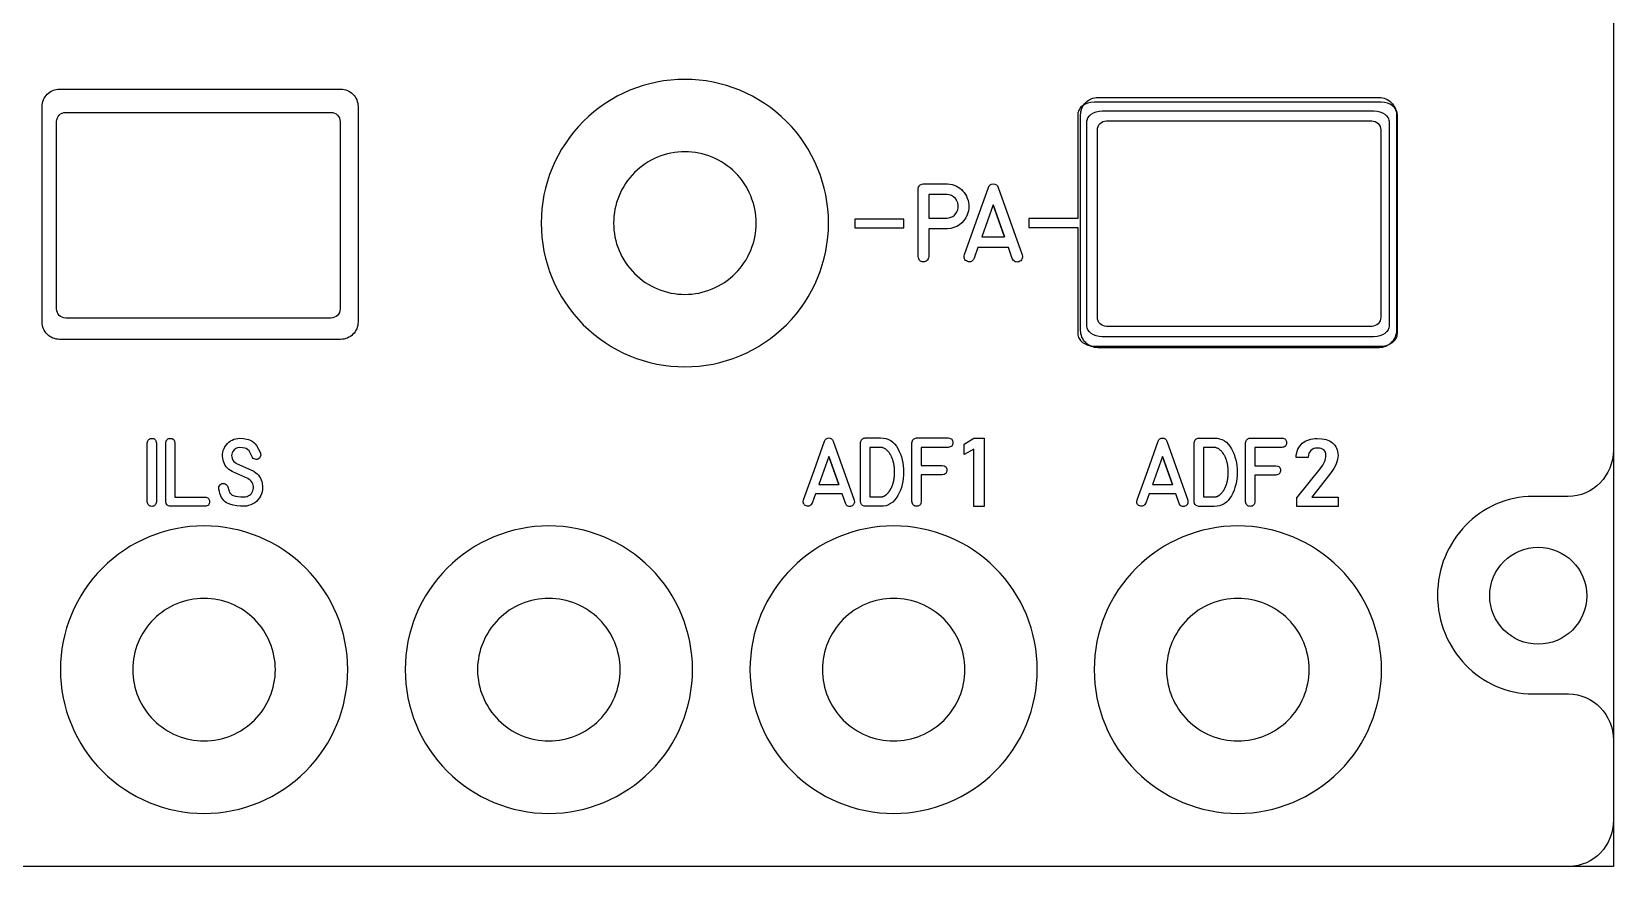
# Model space of a CAD drawing. Extents: x 686 to 831, y 82 to 686.
# Drawn here: x 749.6 to 830.8, y 600 to 642.8 of the extents above; entities that cross this region are included whole.
import ezdxf

# ---------------------------------------------------------------- set-up
doc = ezdxf.new("R2010")
doc.units = 0
for name, color, linetype in [('_BACKPANEL', 5, 'CONTINUOUS'), ('_ENGRAVING', 105, 'CONTINUOUS'), ('_TOPLAYER', 1, 'CONTINUOUS')]:
    doc.layers.add(name, color=color, linetype=linetype)

msp = doc.modelspace()

# ---------------------------------------------------------------- linework, layer by layer
at = {"layer": '_BACKPANEL'}
for points in [[(830.801, 627.771), (830.801, 609.668), (830.801, 599.969), (685.801, 599.969), (685.801, 609.668), (685.801, 628.151), (685.801, 646.01), (685.801, 661.352), (685.801, 671.051), (685.801, 680.75), (685.801, 685.6), (830.801, 685.6), (830.801, 680.75), (830.801, 671.051), (830.801, 661.352), (830.801, 646.959)], [(751.071, 639.836), (765.492, 639.836), (765.583, 639.831), (765.672, 639.818), (765.757, 639.796), (765.84, 639.766), (765.918, 639.728), (765.991, 639.683), (766.06, 639.632), (766.123, 639.574), (766.181, 639.511), (766.232, 639.442), (766.277, 639.369), (766.315, 639.291), (766.345, 639.209), (766.367, 639.123), (766.38, 639.034), (766.385, 638.943), (766.385, 627.892), (766.38, 627.801), (766.367, 627.712), (766.345, 627.627), (766.315, 627.545), (766.277, 627.466), (766.232, 627.393), (766.181, 627.324), (766.123, 627.261), (766.06, 627.203), (765.991, 627.152), (765.918, 627.107), (765.84, 627.069), (765.757, 627.039), (765.672, 627.017), (765.583, 627.004), (765.492, 626.999), (751.071, 626.999), (750.979, 627.004), (750.891, 627.017), (750.805, 627.039), (750.723, 627.069), (750.645, 627.107), (750.571, 627.152), (750.503, 627.203), (750.439, 627.261), (750.382, 627.324), (750.33, 627.393), (750.286, 627.466), (750.248, 627.545), (750.218, 627.627), (750.196, 627.712), (750.182, 627.801), (750.178, 627.892), (750.178, 638.943), (750.182, 639.034), (750.196, 639.123), (750.218, 639.209), (750.248, 639.291), (750.286, 639.369), (750.33, 639.442), (750.382, 639.511), (750.439, 639.574), (750.503, 639.632), (750.571, 639.683), (750.645, 639.728), (750.723, 639.766), (750.805, 639.796), (750.891, 639.818), (750.979, 639.831)], [(804.354, 639.407), (818.776, 639.407), (818.867, 639.402), (818.956, 639.389), (819.041, 639.367), (819.123, 639.337), (819.201, 639.299), (819.275, 639.254), (819.344, 639.203), (819.407, 639.145), (819.465, 639.082), (819.516, 639.013), (819.561, 638.939), (819.598, 638.861), (819.628, 638.779), (819.65, 638.694), (819.664, 638.605), (819.669, 638.514), (819.669, 627.463), (819.664, 627.372), (819.65, 627.283), (819.628, 627.197), (819.598, 627.115), (819.561, 627.037), (819.516, 626.964), (819.465, 626.895), (819.407, 626.832), (819.344, 626.774), (819.275, 626.722), (819.201, 626.678), (819.123, 626.64), (819.041, 626.61), (818.956, 626.588), (818.867, 626.575), (818.776, 626.57), (804.354, 626.57), (804.263, 626.575), (804.174, 626.588), (804.089, 626.61), (804.007, 626.64), (803.929, 626.678), (803.855, 626.722), (803.786, 626.774), (803.723, 626.832), (803.665, 626.895), (803.614, 626.964), (803.569, 627.037), (803.532, 627.115), (803.502, 627.197), (803.48, 627.283), (803.466, 627.372), (803.461, 627.463), (803.461, 638.514), (803.466, 638.605), (803.48, 638.694), (803.502, 638.779), (803.532, 638.861), (803.569, 638.939), (803.614, 639.013), (803.665, 639.082), (803.723, 639.145), (803.786, 639.203), (803.855, 639.254), (803.929, 639.299), (804.007, 639.337), (804.089, 639.367), (804.174, 639.389), (804.263, 639.402)], [(824.456, 613.852), (824.469, 614.106), (824.506, 614.353), (824.568, 614.592), (824.651, 614.82), (824.756, 615.038), (824.881, 615.243), (825.024, 615.434), (825.185, 615.611), (825.361, 615.772), (825.553, 615.915), (825.758, 616.039), (825.975, 616.144), (826.204, 616.228), (826.442, 616.289), (826.69, 616.327), (826.944, 616.34), (827.198, 616.327), (827.445, 616.289), (827.684, 616.228), (827.912, 616.144), (828.13, 616.039), (828.335, 615.915), (828.527, 615.772), (828.703, 615.611), (828.864, 615.434), (829.007, 615.243), (829.132, 615.038), (829.237, 614.82), (829.32, 614.592), (829.382, 614.353), (829.419, 614.106), (829.432, 613.852), (829.419, 613.597), (829.382, 613.35), (829.32, 613.112), (829.237, 612.883), (829.132, 612.666), (829.007, 612.46), (828.864, 612.269), (828.703, 612.092), (828.527, 611.932), (828.335, 611.788), (828.13, 611.664), (827.912, 611.559), (827.684, 611.475), (827.445, 611.414), (827.198, 611.376), (826.944, 611.363), (826.69, 611.376), (826.442, 611.414), (826.204, 611.475), (825.975, 611.559), (825.758, 611.664), (825.553, 611.788), (825.361, 611.932), (825.185, 612.092), (825.024, 612.269), (824.881, 612.46), (824.756, 612.666), (824.651, 612.883), (824.568, 613.112), (824.506, 613.35), (824.469, 613.597)]]:
    msp.add_lwpolyline(points, close=True, dxfattribs=at)
for points in [[(783.156, 636.623, 0.414214), (779.498, 632.965, 0.414214), (783.156, 629.307, 0.414214), (786.814, 632.965, 0.414214)], [(758.485, 613.716, 0.414214), (754.827, 610.058, 0.414214), (758.485, 606.4, 0.414214), (762.143, 610.058, 0.414214)], [(776.177, 613.716, 0.414214), (772.519, 610.058, 0.414214), (776.177, 606.4, 0.414214), (779.834, 610.058, 0.414214)], [(793.869, 613.716, 0.414214), (790.211, 610.058, 0.414214), (793.869, 606.4, 0.414214), (797.526, 610.058, 0.414214)], [(811.532, 613.716, 0.414214), (807.874, 610.058, 0.414214), (811.532, 606.4, 0.414214), (815.189, 610.058, 0.414214)]]:
    msp.add_lwpolyline(points, format="xyb", close=True, dxfattribs=at)
at = {"layer": '_ENGRAVING'}
msp.add_lwpolyline([(803.283, 633.193), (800.801, 633.193), (800.801, 632.745), (803.263, 632.745), (803.322, 632.745), (803.322, 632.676), (803.322, 627.294), (803.327, 627.228), (803.339, 627.165), (803.36, 627.104), (803.388, 627.046), (803.464, 626.938), (803.566, 626.844), (803.689, 626.767), (803.83, 626.708), (803.986, 626.672), (804.155, 626.659), (818.885, 626.659), (819.053, 626.672), (819.209, 626.708), (819.351, 626.767), (819.474, 626.844), (819.575, 626.938), (819.652, 627.046), (819.68, 627.104), (819.7, 627.165), (819.713, 627.228), (819.717, 627.294), (819.717, 638.532), (819.713, 638.597), (819.7, 638.66), (819.68, 638.721), (819.652, 638.779), (819.575, 638.887), (819.474, 638.981), (819.351, 639.058), (819.209, 639.117), (819.053, 639.154), (818.885, 639.166), (804.155, 639.166), (803.986, 639.154), (803.83, 639.117), (803.689, 639.058), (803.566, 638.981), (803.464, 638.887), (803.388, 638.779), (803.36, 638.721), (803.339, 638.66), (803.327, 638.597), (803.322, 638.532), (803.322, 633.233), (803.322, 633.193), (803.283, 633.193)], dxfattribs=at)
for points in [[(804.567, 638.719), (818.513, 638.719), (818.672, 638.707), (818.82, 638.673), (818.954, 638.619), (819.07, 638.547), (819.167, 638.46), (819.239, 638.36), (819.265, 638.306), (819.285, 638.25), (819.297, 638.191), (819.301, 638.131), (819.301, 627.716), (819.297, 627.656), (819.285, 627.598), (819.239, 627.487), (819.167, 627.387), (819.07, 627.3), (818.954, 627.228), (818.82, 627.174), (818.672, 627.14), (818.513, 627.128), (804.567, 627.128), (804.408, 627.14), (804.26, 627.174), (804.126, 627.228), (804.009, 627.3), (803.913, 627.387), (803.841, 627.487), (803.814, 627.541), (803.795, 627.598), (803.783, 627.656), (803.779, 627.716), (803.779, 638.131), (803.783, 638.191), (803.795, 638.25), (803.841, 638.36), (803.913, 638.46), (804.009, 638.547), (804.126, 638.619), (804.26, 638.673), (804.408, 638.707)], [(796.599, 634.974), (796.635, 634.974), (796.756, 634.96), (796.871, 634.937), (796.982, 634.904), (797.088, 634.861), (797.184, 634.809), (797.272, 634.751), (797.353, 634.684), (797.427, 634.61), (797.493, 634.528), (797.553, 634.439), (797.605, 634.342), (797.65, 634.237), (797.686, 634.129), (797.711, 634.022), (797.727, 633.915), (797.731, 633.809), (797.726, 633.703), (797.709, 633.599), (797.683, 633.495), (797.646, 633.391), (797.57, 633.237), (797.477, 633.1), (797.368, 632.981), (797.243, 632.88), (797.105, 632.798), (796.958, 632.736), (796.801, 632.695), (796.635, 632.674), (796.599, 632.672), (795.667, 632.672), (795.667, 631.248), (795.655, 631.183), (795.637, 631.127), (795.613, 631.08), (795.582, 631.041), (795.544, 631.011), (795.501, 630.99), (795.451, 630.977), (795.395, 630.972), (795.338, 630.977), (795.289, 630.99), (795.245, 631.011), (795.208, 631.041), (795.178, 631.08), (795.153, 631.127), (795.136, 631.183), (795.124, 631.248), (795.124, 634.7), (795.135, 634.758), (795.151, 634.808), (795.173, 634.852), (795.202, 634.89), (795.237, 634.921), (795.277, 634.945), (795.324, 634.963), (795.377, 634.974), (795.395, 634.974)], [(797.501, 631.349), (798.115, 633.072), (798.732, 634.794), (798.771, 634.872), (798.826, 634.928), (798.897, 634.962), (798.983, 634.974), (799.069, 634.963), (799.14, 634.93), (799.196, 634.873), (799.236, 634.794), (800.465, 631.34), (800.475, 631.274), (800.477, 631.214), (800.469, 631.16), (800.453, 631.113), (800.428, 631.072), (800.394, 631.036), (800.352, 631.007), (800.3, 630.984), (800.246, 630.969), (800.195, 630.964), (800.148, 630.97), (800.103, 630.985), (800.062, 631.011), (800.024, 631.046), (799.989, 631.092), (799.957, 631.148), (799.76, 631.707), (798.197, 631.707), (798.005, 631.162), (797.973, 631.105), (797.937, 631.059), (797.898, 631.024), (797.856, 630.998), (797.811, 630.983), (797.763, 630.979), (797.711, 630.985), (797.656, 631.001), (797.604, 631.025), (797.561, 631.054), (797.528, 631.09), (797.504, 631.13), (797.489, 631.177), (797.484, 631.229), (797.488, 631.286)], [(796.599, 634.423), (795.667, 634.423), (795.667, 633.225), (796.599, 633.225), (796.705, 633.234), (796.805, 633.262), (796.898, 633.309), (796.985, 633.374), (797.061, 633.453), (797.118, 633.541), (797.159, 633.638), (797.182, 633.745), (797.186, 633.876), (797.164, 633.998), (797.115, 634.113), (797.04, 634.219), (796.946, 634.308), (796.842, 634.372), (796.726, 634.41)], [(791.878, 632.719), (794.384, 632.719), (794.384, 633.166), (791.878, 633.166)], [(799.564, 632.256), (798.981, 633.897), (798.394, 632.256)], [(798.981, 633.897), (799.564, 632.256)], [(756.044, 618.674), (756.015, 618.569), (755.993, 618.528), (755.966, 618.495), (755.934, 618.469), (755.896, 618.45), (755.854, 618.439), (755.806, 618.435), (755.758, 618.439), (755.716, 618.451), (755.678, 618.469), (755.646, 618.495), (755.619, 618.529), (755.598, 618.57), (755.57, 618.674), (755.57, 621.683), (755.598, 621.788), (755.619, 621.829), (755.646, 621.863), (755.678, 621.889), (755.716, 621.908), (755.758, 621.92), (755.806, 621.923), (755.854, 621.92), (755.896, 621.909), (755.934, 621.89), (755.966, 621.864), (755.993, 621.83), (756.015, 621.788), (756.044, 621.683)], [(756.755, 618.438), (756.707, 618.445), (756.663, 618.458), (756.626, 618.477), (756.593, 618.504), (756.566, 618.537), (756.545, 618.576), (756.518, 618.674), (756.518, 621.683), (756.547, 621.79), (756.569, 621.831), (756.597, 621.865), (756.63, 621.892), (756.668, 621.91), (756.713, 621.921), (756.762, 621.923), (756.811, 621.919), (756.854, 621.907), (756.892, 621.888), (756.923, 621.861), (756.949, 621.827), (756.968, 621.786), (756.989, 621.683), (756.989, 618.913), (758.53, 618.914), (758.586, 618.905), (758.634, 618.889), (758.675, 618.867), (758.708, 618.84), (758.733, 618.806), (758.751, 618.767), (758.762, 618.721), (758.765, 618.67), (758.761, 618.619), (758.749, 618.574), (758.731, 618.536), (758.705, 618.504), (758.672, 618.478), (758.631, 618.458), (758.584, 618.445), (758.529, 618.438)], [(760.92, 620.294), (760.947, 620.282), (760.977, 620.267), (761.004, 620.252), (761.03, 620.236), (761.057, 620.219), (761.136, 620.161), (761.207, 620.098), (761.27, 620.03), (761.325, 619.956), (761.372, 619.876), (761.411, 619.792), (761.443, 619.702), (761.466, 619.607), (761.485, 619.452), (761.48, 619.292), (761.46, 619.179), (761.426, 619.069), (761.38, 618.965), (761.32, 618.864), (761.249, 618.771), (761.17, 618.69), (761.083, 618.62), (760.987, 618.56), (760.878, 618.51), (760.768, 618.474), (760.655, 618.452), (760.541, 618.445), (760.35, 618.451), (760.162, 618.47), (759.98, 618.502), (759.801, 618.546), (759.716, 618.577), (759.638, 618.618), (759.565, 618.67), (759.499, 618.732), (759.44, 618.805), (759.386, 618.889), (759.339, 618.983), (759.299, 619.088), (759.269, 619.204), (759.245, 619.323), (759.24, 619.382), (759.247, 619.438), (759.269, 619.49), (759.304, 619.539), (759.349, 619.578), (759.399, 619.603), (759.454, 619.614), (759.514, 619.61), (759.575, 619.59), (759.626, 619.555), (759.667, 619.506), (759.698, 619.443), (759.703, 619.428), (759.75, 619.262), (759.813, 619.133), (759.85, 619.083), (759.89, 619.042), (759.934, 619.01), (759.982, 618.987), (760.092, 618.957), (760.221, 618.936), (760.37, 618.924), (760.538, 618.923), (760.616, 618.928), (760.689, 618.942), (760.754, 618.967), (760.814, 619.001), (760.867, 619.045), (760.913, 619.099), (760.953, 619.163), (760.987, 619.236), (761.008, 619.306), (761.018, 619.378), (761.016, 619.451), (761.004, 619.526), (760.981, 619.598), (760.949, 619.664), (760.908, 619.724), (760.858, 619.777), (760.802, 619.818), (760.731, 619.857), (759.958, 620.202), (759.933, 620.216), (759.843, 620.27), (759.762, 620.329), (759.689, 620.393), (759.626, 620.463), (759.572, 620.538), (759.526, 620.619), (759.49, 620.705), (759.462, 620.796), (759.44, 620.904), (759.43, 621.008), (759.432, 621.11), (759.445, 621.209), (759.471, 621.306), (759.508, 621.399), (759.557, 621.49), (759.618, 621.578), (759.688, 621.659), (759.763, 621.73), (759.843, 621.789), (759.928, 621.838), (760.019, 621.876), (760.115, 621.903), (760.216, 621.919), (760.322, 621.924), (760.506, 621.919), (760.68, 621.886), (760.764, 621.864), (760.848, 621.831), (760.947, 621.776), (761.034, 621.712), (761.109, 621.638), (761.171, 621.555), (761.277, 621.373), (761.373, 621.176), (761.388, 621.131), (761.393, 621.052), (761.371, 620.98), (761.329, 620.915), (761.294, 620.885), (761.25, 620.859), (761.203, 620.844), (761.155, 620.84), (761.104, 620.847), (761.055, 620.865), (761.012, 620.893), (760.976, 620.933), (760.945, 620.983), (760.852, 621.185), (760.793, 621.279), (760.715, 621.356), (760.644, 621.396), (760.568, 621.424), (760.459, 621.443), (760.306, 621.448), (760.2, 621.434), (760.108, 621.397), (760.029, 621.336), (759.963, 621.251), (759.929, 621.187), (759.908, 621.119), (759.899, 621.048), (759.903, 620.973), (759.923, 620.884), (759.958, 620.806), (760.01, 620.738), (760.077, 620.68), (760.092, 620.669), (760.11, 620.658), (760.129, 620.65), (760.149, 620.641)], [(789.245, 618.767), (789.784, 620.276), (790.324, 621.786), (790.358, 621.854), (790.407, 621.903), (790.469, 621.933), (790.544, 621.943), (790.62, 621.934), (790.682, 621.905), (790.731, 621.855), (790.766, 621.786), (791.843, 618.758), (791.853, 618.648), (791.847, 618.601), (791.832, 618.559), (791.811, 618.523), (791.781, 618.492), (791.744, 618.466), (791.699, 618.446), (791.651, 618.433), (791.607, 618.429), (791.565, 618.434), (791.526, 618.447), (791.49, 618.47), (791.456, 618.501), (791.398, 618.59), (791.225, 619.08), (789.855, 619.08), (789.687, 618.602), (789.627, 618.512), (789.593, 618.481), (789.557, 618.459), (789.517, 618.446), (789.474, 618.442), (789.429, 618.447), (789.381, 618.461), (789.335, 618.482), (789.298, 618.508), (789.269, 618.539), (789.248, 618.574), (789.235, 618.615), (789.23, 618.661)], [(792.41, 621.943), (793.201, 621.943), (793.344, 621.935), (793.478, 621.909), (793.602, 621.866), (793.717, 621.806), (793.823, 621.729), (793.92, 621.635), (794.007, 621.524), (794.086, 621.395), (794.155, 621.257), (794.214, 621.115), (794.265, 620.969), (794.306, 620.82), (794.338, 620.668), (794.361, 620.512), (794.375, 620.352), (794.38, 620.19), (794.375, 620.027), (794.361, 619.868), (794.338, 619.712), (794.306, 619.559), (794.264, 619.41), (794.214, 619.265), (794.154, 619.123), (794.085, 618.984), (794.006, 618.856), (793.919, 618.744), (793.822, 618.65), (793.716, 618.573), (793.601, 618.513), (793.477, 618.47), (793.344, 618.445), (793.201, 618.436), (792.41, 618.436), (792.413, 618.436), (792.41, 618.436), (792.349, 618.446), (792.273, 618.477), (792.219, 618.526), (792.186, 618.593), (792.176, 618.679), (792.174, 618.679), (792.176, 621.704), (792.174, 621.717), (792.181, 621.763), (792.195, 621.805), (792.217, 621.843), (792.248, 621.878), (792.283, 621.906), (792.323, 621.927), (792.365, 621.939), (792.411, 621.943)], [(794.808, 618.679), (794.808, 621.7), (794.835, 621.8), (794.856, 621.84), (794.883, 621.874), (794.916, 621.901), (794.954, 621.922), (794.998, 621.936), (795.047, 621.943), (796.674, 621.943), (796.729, 621.936), (796.776, 621.921), (796.816, 621.901), (796.849, 621.873), (796.875, 621.84), (796.893, 621.8), (796.904, 621.754), (796.908, 621.701), (796.904, 621.649), (796.893, 621.602), (796.874, 621.563), (796.848, 621.53), (796.815, 621.503), (796.774, 621.483), (796.726, 621.469), (796.671, 621.462), (795.281, 621.462), (795.281, 620.525), (796.365, 620.525), (796.466, 620.505), (796.507, 620.485), (796.54, 620.459), (796.565, 620.427), (796.584, 620.389), (796.596, 620.345), (796.6, 620.294), (796.597, 620.243), (796.587, 620.198), (796.569, 620.159), (796.543, 620.125), (796.51, 620.096), (796.469, 620.073), (796.365, 620.044), (795.281, 620.044), (795.281, 618.679), (795.26, 618.576), (795.241, 618.535), (795.215, 618.501), (795.184, 618.475), (795.146, 618.456), (795.103, 618.444), (795.053, 618.439), (795.003, 618.442), (794.959, 618.453), (794.92, 618.472), (794.886, 618.498), (794.858, 618.531), (794.836, 618.573)], [(798.509, 618.434), (797.986, 618.434), (797.986, 621.37), (797.486, 621.088), (797.486, 621.628), (797.986, 621.936), (798.509, 621.936)], [(806.365, 618.763), (806.904, 620.272), (807.444, 621.782), (807.479, 621.85), (807.527, 621.899), (807.589, 621.929), (807.664, 621.94), (807.74, 621.93), (807.802, 621.901), (807.851, 621.852), (807.886, 621.782), (808.964, 618.754), (808.973, 618.644), (808.967, 618.597), (808.953, 618.555), (808.931, 618.519), (808.901, 618.488), (808.864, 618.463), (808.819, 618.442), (808.772, 618.429), (808.727, 618.425), (808.685, 618.43), (808.646, 618.443), (808.61, 618.466), (808.577, 618.497), (808.518, 618.586), (808.345, 619.076), (806.975, 619.076), (806.807, 618.598), (806.748, 618.508), (806.714, 618.477), (806.677, 618.455), (806.637, 618.442), (806.595, 618.438), (806.549, 618.443), (806.501, 618.457), (806.456, 618.478), (806.418, 618.504), (806.389, 618.535), (806.368, 618.571), (806.355, 618.611), (806.35, 618.657)], [(809.53, 621.94), (810.322, 621.94), (810.465, 621.931), (810.598, 621.905), (810.723, 621.862), (810.838, 621.803), (810.944, 621.725), (811.04, 621.631), (811.128, 621.52), (811.206, 621.391), (811.275, 621.253), (811.334, 621.111), (811.385, 620.965), (811.426, 620.816), (811.459, 620.664), (811.482, 620.508), (811.495, 620.348), (811.5, 620.186), (811.495, 620.023), (811.482, 619.864), (811.458, 619.708), (811.426, 619.556), (811.385, 619.407), (811.334, 619.261), (811.274, 619.119), (811.205, 618.98), (811.127, 618.852), (811.039, 618.74), (810.942, 618.646), (810.837, 618.569), (810.722, 618.509), (810.598, 618.466), (810.464, 618.441), (810.322, 618.432), (809.53, 618.432), (809.533, 618.432), (809.53, 618.432), (809.47, 618.442), (809.393, 618.473), (809.339, 618.522), (809.307, 618.589), (809.296, 618.675), (809.295, 618.675), (809.296, 621.7), (809.295, 621.713), (809.301, 621.759), (809.316, 621.801), (809.338, 621.839), (809.368, 621.874), (809.404, 621.902), (809.443, 621.923), (809.486, 621.935), (809.532, 621.94)], [(811.929, 618.675), (811.929, 621.696), (811.955, 621.796), (811.976, 621.837), (812.003, 621.87), (812.036, 621.897), (812.074, 621.918), (812.118, 621.932), (812.167, 621.94), (813.794, 621.94), (813.849, 621.932), (813.896, 621.917), (813.937, 621.897), (813.97, 621.87), (813.995, 621.836), (814.013, 621.796), (814.024, 621.75), (814.028, 621.697), (814.024, 621.645), (814.013, 621.598), (813.995, 621.559), (813.969, 621.526), (813.935, 621.499), (813.895, 621.479), (813.846, 621.465), (813.791, 621.458), (812.401, 621.458), (812.401, 620.521), (813.485, 620.521), (813.587, 620.501), (813.627, 620.481), (813.66, 620.455), (813.686, 620.423), (813.704, 620.385), (813.716, 620.341), (813.72, 620.29), (813.717, 620.24), (813.707, 620.194), (813.689, 620.155), (813.663, 620.121), (813.63, 620.092), (813.589, 620.069), (813.485, 620.04), (812.401, 620.04), (812.401, 618.675), (812.38, 618.572), (812.361, 618.531), (812.336, 618.497), (812.304, 618.471), (812.266, 618.452), (812.223, 618.44), (812.173, 618.435), (812.123, 618.438), (812.079, 618.449), (812.04, 618.468), (812.007, 618.494), (811.979, 618.528), (811.956, 618.569)], [(815.602, 621.917), (815.846, 621.903), (815.956, 621.886), (816.059, 621.861), (816.154, 621.829), (816.241, 621.79), (816.321, 621.744), (816.394, 621.691), (816.459, 621.632), (816.515, 621.567), (816.562, 621.496), (816.601, 621.418), (816.632, 621.334), (816.653, 621.244), (816.666, 621.147), (816.671, 621.044), (816.671, 621.038), (816.665, 620.937), (816.647, 620.832), (816.619, 620.724), (816.578, 620.612), (816.527, 620.497), (816.464, 620.382), (816.391, 620.267), (816.307, 620.15), (815.334, 618.911), (816.682, 618.911), (816.682, 618.424), (814.556, 618.424), (814.556, 618.871), (815.759, 620.365), (815.885, 620.547), (815.977, 620.721), (816.01, 620.806), (816.034, 620.887), (816.048, 620.963), (816.052, 621.035), (816.052, 621.045), (816.045, 621.132), (816.024, 621.208), (815.989, 621.273), (815.94, 621.328), (815.878, 621.37), (815.803, 621.401), (815.716, 621.419), (815.616, 621.425), (815.515, 621.417), (815.425, 621.395), (815.346, 621.357), (815.278, 621.304), (815.221, 621.237), (815.179, 621.157), (815.15, 621.064), (815.135, 620.956), (815.135, 620.94), (814.517, 620.94), (814.517, 620.956), (814.53, 621.069), (814.552, 621.175), (814.58, 621.274), (814.617, 621.366), (814.661, 621.452), (814.712, 621.53), (814.772, 621.602), (814.838, 621.668), (814.912, 621.726), (814.992, 621.777), (815.078, 621.82), (815.171, 621.855), (815.269, 621.882), (815.374, 621.902), (815.485, 621.913)], [(791.053, 619.561), (790.542, 621), (790.028, 619.561)], [(790.542, 621), (791.053, 619.561)], [(793.201, 618.919), (793.208, 618.919), (793.217, 618.919), (793.222, 618.92), (793.23, 618.921), (793.238, 618.922), (793.247, 618.922), (793.254, 618.923), (793.262, 618.924), (793.269, 618.925), (793.277, 618.926), (793.291, 618.929), (793.297, 618.932), (793.306, 618.936), (793.313, 618.937), (793.322, 618.939), (793.329, 618.941), (793.338, 618.945), (793.353, 618.951), (793.37, 618.958), (793.376, 618.961), (793.385, 618.965), (793.398, 618.974), (793.415, 618.982), (793.422, 618.987), (793.43, 618.993), (793.445, 619.003), (793.453, 619.007), (793.462, 619.013), (793.469, 619.018), (793.477, 619.025), (793.484, 619.029), (793.492, 619.035), (793.509, 619.049), (793.523, 619.063), (793.529, 619.07), (793.538, 619.078), (793.544, 619.085), (793.553, 619.094), (793.568, 619.107), (793.575, 619.114), (793.583, 619.123), (793.59, 619.13), (793.598, 619.14), (793.612, 619.157), (793.627, 619.176), (793.64, 619.195), (793.647, 619.204), (793.655, 619.214), (793.661, 619.224), (793.669, 619.234), (793.675, 619.245), (793.682, 619.256), (793.696, 619.277), (793.702, 619.288), (793.709, 619.299), (793.715, 619.31), (793.723, 619.321), (793.733, 619.344), (793.738, 619.356), (793.746, 619.369), (793.752, 619.381), (793.759, 619.393), (793.764, 619.405), (793.77, 619.419), (793.781, 619.445), (793.793, 619.472), (793.797, 619.485), (793.803, 619.5), (793.807, 619.513), (793.813, 619.529), (793.822, 619.556), (793.826, 619.57), (793.832, 619.585), (793.84, 619.614), (793.85, 619.643), (793.853, 619.658), (793.857, 619.674), (793.86, 619.689), (793.865, 619.705), (793.868, 619.718), (793.872, 619.734), (793.877, 619.767), (793.88, 619.781), (793.884, 619.798), (793.886, 619.812), (793.889, 619.828), (793.894, 619.861), (793.896, 619.876), (793.901, 619.893), (793.904, 619.926), (793.905, 619.941), (793.907, 619.959), (793.911, 619.991), (793.912, 620.024), (793.914, 620.058), (793.916, 620.09), (793.917, 620.107), (793.919, 620.125), (793.92, 620.139), (793.921, 620.157), (793.921, 620.173), (793.921, 620.19), (793.921, 620.206), (793.921, 620.222), (793.92, 620.239), (793.919, 620.257), (793.919, 620.272), (793.919, 620.289), (793.916, 620.323), (793.914, 620.354), (793.911, 620.39), (793.909, 620.421), (793.906, 620.453), (793.903, 620.469), (793.902, 620.486), (793.896, 620.519), (793.892, 620.533), (793.891, 620.549), (793.886, 620.582), (793.881, 620.614), (793.872, 620.645), (793.867, 620.674), (793.862, 620.689), (793.859, 620.705), (793.854, 620.72), (793.85, 620.736), (793.842, 620.765), (793.833, 620.794), (793.828, 620.807), (793.823, 620.822), (793.813, 620.851), (793.803, 620.878), (793.797, 620.891), (793.793, 620.906), (793.786, 620.918), (793.781, 620.931), (793.77, 620.957), (793.759, 620.981), (793.748, 621.007), (793.741, 621.018), (793.736, 621.029), (793.723, 621.053), (793.709, 621.075), (793.702, 621.086), (793.696, 621.097), (793.682, 621.118), (793.675, 621.128), (793.67, 621.139), (793.642, 621.178), (793.615, 621.216), (793.585, 621.25), (793.554, 621.282), (793.526, 621.312), (793.494, 621.337), (793.462, 621.363), (793.43, 621.385), (793.4, 621.404), (793.37, 621.419), (793.338, 621.431), (793.306, 621.443), (793.291, 621.448), (793.277, 621.454), (793.247, 621.459), (793.217, 621.461), (793.208, 621.461), (793.201, 621.461), (792.647, 621.461), (792.647, 618.919)], [(808.174, 619.557), (807.663, 620.996), (807.148, 619.557)], [(807.663, 620.996), (808.174, 619.557)], [(810.322, 618.915), (810.328, 618.915), (810.337, 618.915), (810.343, 618.916), (810.35, 618.917), (810.358, 618.918), (810.367, 618.918), (810.374, 618.919), (810.382, 618.92), (810.389, 618.921), (810.397, 618.922), (810.411, 618.925), (810.417, 618.928), (810.426, 618.932), (810.433, 618.933), (810.443, 618.936), (810.449, 618.937), (810.458, 618.941), (810.473, 618.948), (810.49, 618.954), (810.496, 618.957), (810.505, 618.961), (810.518, 618.97), (810.535, 618.978), (810.542, 618.983), (810.55, 618.989), (810.565, 618.999), (810.573, 619.003), (810.582, 619.009), (810.589, 619.014), (810.597, 619.021), (810.604, 619.025), (810.612, 619.031), (810.629, 619.045), (810.643, 619.059), (810.649, 619.066), (810.658, 619.074), (810.665, 619.081), (810.673, 619.09), (810.688, 619.103), (810.695, 619.11), (810.703, 619.119), (810.71, 619.127), (810.718, 619.136), (810.732, 619.153), (810.747, 619.172), (810.76, 619.191), (810.767, 619.2), (810.776, 619.21), (810.781, 619.22), (810.789, 619.23), (810.795, 619.241), (810.802, 619.252), (810.816, 619.273), (810.822, 619.284), (810.829, 619.295), (810.835, 619.306), (810.843, 619.317), (810.853, 619.34), (810.859, 619.352), (810.866, 619.365), (810.872, 619.377), (810.88, 619.389), (810.884, 619.401), (810.89, 619.415), (810.902, 619.441), (810.913, 619.468), (810.918, 619.481), (810.923, 619.496), (810.928, 619.509), (810.934, 619.525), (810.942, 619.552), (810.946, 619.566), (810.952, 619.581), (810.96, 619.61), (810.97, 619.639), (810.973, 619.654), (810.977, 619.67), (810.981, 619.685), (810.986, 619.701), (810.988, 619.714), (810.992, 619.73), (810.997, 619.763), (811, 619.777), (811.004, 619.794), (811.006, 619.808), (811.009, 619.824), (811.014, 619.857), (811.017, 619.872), (811.021, 619.89), (811.024, 619.922), (811.025, 619.937), (811.028, 619.955), (811.031, 619.987), (811.033, 620.02), (811.034, 620.054), (811.036, 620.086), (811.037, 620.103), (811.039, 620.121), (811.04, 620.135), (811.041, 620.153), (811.041, 620.169), (811.041, 620.186), (811.041, 620.202), (811.041, 620.218), (811.04, 620.235), (811.039, 620.253), (811.039, 620.268), (811.039, 620.285), (811.036, 620.319), (811.034, 620.35), (811.031, 620.386), (811.029, 620.417), (811.026, 620.45), (811.023, 620.465), (811.023, 620.482), (811.016, 620.515), (811.013, 620.529), (811.011, 620.545), (811.006, 620.578), (811.001, 620.611), (810.992, 620.641), (810.987, 620.67), (810.982, 620.685), (810.979, 620.701), (810.974, 620.716), (810.97, 620.732), (810.962, 620.761), (810.954, 620.79), (810.948, 620.803), (810.944, 620.818), (810.934, 620.847), (810.923, 620.874), (810.918, 620.887), (810.913, 620.902), (810.907, 620.914), (810.902, 620.927), (810.89, 620.953), (810.88, 620.977), (810.868, 621.003), (810.861, 621.014), (810.856, 621.025), (810.843, 621.049), (810.829, 621.071), (810.822, 621.082), (810.816, 621.093), (810.802, 621.114), (810.796, 621.124), (810.791, 621.135), (810.762, 621.174), (810.735, 621.212), (810.705, 621.246), (810.675, 621.278), (810.646, 621.308), (810.614, 621.333), (810.582, 621.359), (810.55, 621.381), (810.52, 621.4), (810.49, 621.415), (810.458, 621.427), (810.426, 621.439), (810.411, 621.444), (810.397, 621.45), (810.367, 621.455), (810.337, 621.457), (810.328, 621.457), (810.322, 621.457), (809.767, 621.457), (809.767, 618.915)]]:
    msp.add_lwpolyline(points, close=True, dxfattribs=at)
at = {"layer": '_TOPLAYER'}
msp.add_lwpolyline([(830.8, 654.101), (830.8, 636.337), (830.8, 631.865), (830.8, 623.695), (830.8, 621.323), (830.788, 621.079), (830.753, 620.843), (830.696, 620.615), (830.618, 620.397), (830.521, 620.189), (830.405, 619.993), (830.271, 619.81), (830.122, 619.641), (829.957, 619.488), (829.779, 619.351), (829.588, 619.231), (829.386, 619.131), (829.173, 619.051), (828.951, 618.993), (828.721, 618.957), (828.484, 618.944), (826.683, 618.944), (826.43, 618.938), (826.181, 618.918), (825.936, 618.886), (825.694, 618.841), (825.457, 618.784), (825.224, 618.715), (824.996, 618.635), (824.773, 618.544), (824.556, 618.442), (824.344, 618.33), (824.139, 618.208), (823.94, 618.075), (823.748, 617.934), (823.562, 617.783), (823.384, 617.623), (823.214, 617.455), (823.052, 617.279), (822.897, 617.095), (822.752, 616.904), (822.615, 616.705), (822.487, 616.499), (822.369, 616.287), (822.261, 616.069), (822.163, 615.845), (822.075, 615.615), (821.998, 615.38), (821.932, 615.141), (821.877, 614.896), (821.834, 614.648), (821.803, 614.395), (821.784, 614.139), (821.777, 613.88), (821.784, 613.621), (821.803, 613.365), (821.834, 613.112), (821.877, 612.864), (821.932, 612.619), (821.998, 612.38), (822.075, 612.145), (822.163, 611.915), (822.261, 611.691), (822.369, 611.473), (822.487, 611.261), (822.615, 611.055), (822.752, 610.857), (822.897, 610.665), (823.052, 610.481), (823.214, 610.305), (823.384, 610.137), (823.562, 609.978), (823.748, 609.827), (823.94, 609.685), (824.139, 609.553), (824.344, 609.431), (824.556, 609.318), (824.773, 609.217), (824.996, 609.125), (825.224, 609.045), (825.457, 608.977), (825.694, 608.92), (825.936, 608.875), (826.181, 608.843), (826.43, 608.823), (826.683, 608.816), (828.495, 608.816), (828.731, 608.803), (828.961, 608.766), (829.182, 608.707), (829.393, 608.626), (829.595, 608.526), (829.785, 608.406), (829.962, 608.269), (830.126, 608.116), (830.275, 607.947), (830.407, 607.764), (830.523, 607.569), (830.62, 607.361), (830.697, 607.143), (830.754, 606.916), (830.789, 606.681), (830.801, 606.438), (830.801, 602.347), (830.789, 602.104), (830.755, 601.867), (830.7, 601.64), (830.624, 601.421), (830.53, 601.213), (830.417, 601.017), (830.287, 600.834), (830.141, 600.665), (829.979, 600.512), (829.804, 600.375), (829.617, 600.256), (829.417, 600.156), (829.206, 600.076), (828.986, 600.017), (828.757, 599.981), (828.521, 599.969), (688.122, 599.969)], dxfattribs=at)
for points in [[(783.156, 640.337, 0.414214), (775.784, 632.965, 0.414214), (783.156, 625.593, 0.414214), (790.528, 632.965, 0.414214)], [(758.485, 617.43, 0.414214), (751.113, 610.058, 0.414214), (758.485, 602.686, 0.414214), (765.857, 610.058, 0.414214)], [(776.177, 617.43, 0.414214), (768.805, 610.058, 0.414214), (776.177, 602.686, 0.414214), (783.549, 610.058, 0.414214)], [(793.869, 617.43, 0.414214), (786.497, 610.058, 0.414214), (793.869, 602.686, 0.414214), (801.241, 610.058, 0.414214)], [(811.532, 617.43, 0.414214), (804.16, 610.058, 0.414214), (811.532, 602.686, 0.414214), (818.904, 610.058, 0.414214)]]:
    msp.add_lwpolyline(points, format="xyb", close=True, dxfattribs=at)
for points in [[(751.384, 638.64), (764.997, 638.64), (765.091, 638.631), (765.178, 638.603), (765.257, 638.561), (765.326, 638.504), (765.383, 638.435), (765.426, 638.356), (765.453, 638.269), (765.462, 638.175), (765.462, 628.562), (765.453, 628.468), (765.426, 628.38), (765.383, 628.301), (765.326, 628.233), (765.257, 628.176), (765.178, 628.133), (765.091, 628.106), (764.997, 628.096), (751.384, 628.096), (751.29, 628.106), (751.203, 628.133), (751.124, 628.176), (751.055, 628.233), (750.998, 628.301), (750.955, 628.38), (750.928, 628.468), (750.918, 628.562), (750.918, 638.175), (750.928, 638.269), (750.955, 638.356), (750.998, 638.435), (751.055, 638.504), (751.124, 638.561), (751.203, 638.603), (751.29, 638.631)], [(804.789, 638.211), (818.402, 638.211), (818.496, 638.201), (818.583, 638.174), (818.662, 638.131), (818.731, 638.075), (818.788, 638.006), (818.831, 637.927), (818.858, 637.839), (818.867, 637.746), (818.867, 628.132), (818.858, 628.039), (818.831, 627.951), (818.788, 627.872), (818.731, 627.803), (818.662, 627.747), (818.583, 627.704), (818.496, 627.677), (818.402, 627.667), (804.789, 627.667), (804.695, 627.677), (804.608, 627.704), (804.529, 627.747), (804.46, 627.803), (804.403, 627.872), (804.36, 627.951), (804.333, 628.039), (804.323, 628.132), (804.323, 637.746), (804.333, 637.839), (804.36, 637.927), (804.403, 638.006), (804.46, 638.075), (804.529, 638.131), (804.608, 638.174), (804.695, 638.201)]]:
    msp.add_lwpolyline(points, close=True, dxfattribs=at)

doc.saveas('drawing.dxf')
